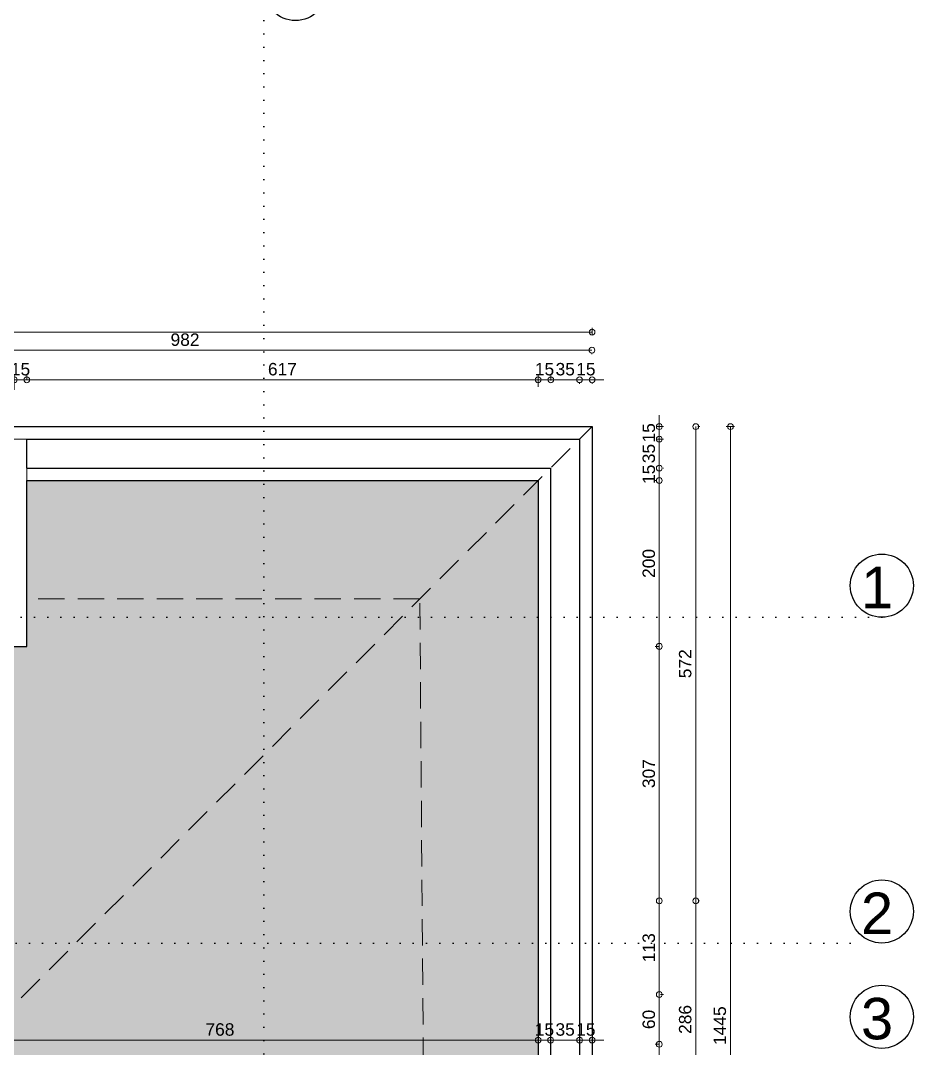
# Model space of a CAD drawing. Header units: millimetres. Extents: x 768 to 14077, y 324 to 18132.
# Drawn here: x 4127 to 5205, y 14670 to 15910 of the extents above; entities that cross this region are included whole.
import ezdxf

# ---------------------------------------------------------------- set-up
doc = ezdxf.new("R2010")
doc.units = ezdxf.units.MM
doc.linetypes.add('DOT2', pattern=[3.175, 0, -3.175])
doc.linetypes.add('HIDDEN', pattern=[9.525, 6.35, -3.175])
doc.layers.add('SEM_AKS', color=161, linetype='Continuous')
for name, color, linetype, lineweight in [('SEM_hidden', 8, 'HIDDEN', 13), ('SEM_IC OLCU', 140, 'Continuous', 13), ('SEM_TEFRIS', 225, 'Continuous', 9)]:
    doc.layers.add(name, color=color, linetype=linetype, lineweight=lineweight)
doc.styles.get("Standard").update_dxf_attribs({"font": 'arial.ttf'})
doc.dimstyles.new('1-50-2', dxfattribs={"dimtxt": 15, "dimasz": 7, "dimexe": 5, "dimexo": 5, "dimgap": 5, "dimtad": 1, "dimdec": 0, "dimtxsty": 'Standard', "dimblk": 'ORIGIN', "dimcen": 5, "dimdle": 7, "dimclrd": 256, "dimclre": 256, "dimclrt": 256, "dimadec": 0, "dimazin": 0, "dimtfac": 1, "dimtdec": 0, "dimtix": 1, "dimtmove": 0, "dimatfit": 3, "dimldrblk": 'ORIGIN', "dimfxl": 1, "dimlwd": -1, "dimlwe": -1, "dimarcsym": 0})

# ---------------------------------------------------------------- blocks, each defined once
blk = doc.blocks.new('_Origin')
at = {"color": 0, "linetype": 'ByBlock', "lineweight": -2}
blk.add_line((0, 0), (-1, 0), dxfattribs=at)
blk.add_circle((0, 0), 0.5, dxfattribs=at)
blk = doc.blocks.new('*D368')
at = {"layer": 'Defpoints', "color": 0, "transparency": 16777216}
for p in [(3983.8, 14697.4), (4751.8, 14680), (4751.8, 14680)]:
    blk.add_point(p, dxfattribs=at)
at = {"layer": 'SEM_IC OLCU', "transparency": 16777216}
for p, q in [((3983.8, 14692.4), (3983.8, 14675)), ((3990.8, 14680), (4744.8, 14680))]:
    blk.add_line(p, q, dxfattribs=at)
at = {"layer": 'SEM_IC OLCU', "transparency": 16777216, "xscale": 7, "yscale": 7, "zscale": 7, "rotation": 180}
blk.add_blockref('_Origin', (3983.8, 14680), dxfattribs=at)
at = {"layer": 'SEM_IC OLCU', "transparency": 16777216, "xscale": 7, "yscale": 7, "zscale": 7}
blk.add_blockref('_Origin', (4751.8, 14680), dxfattribs=at)
at = {"layer": 'SEM_IC OLCU', "transparency": 16777216, "insert": (4367.8, 14692.7), "char_height": 15, "attachment_point": 5}
blk.add_mtext('768', dxfattribs=at)
blk = doc.blocks.new('*D369')
at = {"layer": 'Defpoints', "color": 0, "transparency": 16777216}
for p in [(4751.8, 14680), (4766.8, 14680), (4766.8, 14680)]:
    blk.add_point(p, dxfattribs=at)
at = {"layer": 'SEM_IC OLCU', "transparency": 16777216}
for p, q in [((4744.8, 14680), (4737.8, 14680)), ((4751.8, 14680), (4766.8, 14680)), ((4773.8, 14680), (4780.8, 14680))]:
    blk.add_line(p, q, dxfattribs=at)
at = {"layer": 'SEM_IC OLCU', "transparency": 16777216, "xscale": 7, "yscale": 7, "zscale": 7}
blk.add_blockref('_Origin', (4751.8, 14680), dxfattribs=at)
at = {"layer": 'SEM_IC OLCU', "transparency": 16777216, "xscale": 7, "yscale": 7, "zscale": 7, "rotation": 180}
blk.add_blockref('_Origin', (4766.8, 14680), dxfattribs=at)
at = {"layer": 'SEM_IC OLCU', "transparency": 16777216, "insert": (4759.3, 14692.7), "char_height": 15, "attachment_point": 5}
blk.add_mtext('15', dxfattribs=at)
blk = doc.blocks.new('*D370')
at = {"layer": 'Defpoints', "color": 0, "transparency": 16777216}
for p in [(4766.8, 14680), (4801.8, 14680), (4801.8, 14680)]:
    blk.add_point(p, dxfattribs=at)
at = {"layer": 'SEM_IC OLCU', "transparency": 16777216}
blk.add_line((4773.8, 14680), (4794.8, 14680), dxfattribs=at)
at = {"layer": 'SEM_IC OLCU', "transparency": 16777216, "xscale": 7, "yscale": 7, "zscale": 7, "rotation": 180}
blk.add_blockref('_Origin', (4766.8, 14680), dxfattribs=at)
at = {"layer": 'SEM_IC OLCU', "transparency": 16777216, "xscale": 7, "yscale": 7, "zscale": 7}
blk.add_blockref('_Origin', (4801.8, 14680), dxfattribs=at)
at = {"layer": 'SEM_IC OLCU', "transparency": 16777216, "insert": (4784.3, 14692.7), "char_height": 15, "attachment_point": 5}
blk.add_mtext('35', dxfattribs=at)
blk = doc.blocks.new('*D371')
at = {"layer": 'Defpoints', "color": 0, "transparency": 16777216}
for p in [(4801.8, 14680), (4816.8, 14680), (4816.8, 14680)]:
    blk.add_point(p, dxfattribs=at)
at = {"layer": 'SEM_IC OLCU', "transparency": 16777216}
for p, q in [((4794.8, 14680), (4787.8, 14680)), ((4801.8, 14680), (4816.8, 14680)), ((4823.8, 14680), (4830.8, 14680))]:
    blk.add_line(p, q, dxfattribs=at)
at = {"layer": 'SEM_IC OLCU', "transparency": 16777216, "xscale": 7, "yscale": 7, "zscale": 7}
blk.add_blockref('_Origin', (4801.8, 14680), dxfattribs=at)
at = {"layer": 'SEM_IC OLCU', "transparency": 16777216, "xscale": 7, "yscale": 7, "zscale": 7, "rotation": 180}
blk.add_blockref('_Origin', (4816.8, 14680), dxfattribs=at)
at = {"layer": 'SEM_IC OLCU', "transparency": 16777216, "insert": (4809.3, 14692.7), "char_height": 15, "attachment_point": 5}
blk.add_mtext('15', dxfattribs=at)
blk = doc.blocks.new('*D411')
at = {"layer": 'Defpoints', "color": 0, "transparency": 16777216}
for p in [(4816.8, 15533.9), (1638.8, 15525.9), (4816.8, 15525.9)]:
    blk.add_point(p, dxfattribs=at)
at = {"layer": 'SEM_IC OLCU', "transparency": 16777216}
for p, q in [((1638.8, 15530.9), (1638.8, 15538.9)), ((1645.8, 15533.9), (4809.8, 15533.9)), ((4816.8, 15530.9), (4816.8, 15538.9))]:
    blk.add_line(p, q, dxfattribs=at)
at = {"layer": 'SEM_IC OLCU', "transparency": 16777216, "xscale": 7, "yscale": 7, "zscale": 7, "rotation": 180}
blk.add_blockref('_Origin', (1638.8, 15533.9), dxfattribs=at)
at = {"layer": 'SEM_IC OLCU', "transparency": 16777216, "xscale": 7, "yscale": 7, "zscale": 7}
blk.add_blockref('_Origin', (4816.8, 15533.9), dxfattribs=at)
at = {"layer": 'SEM_IC OLCU', "transparency": 16777216, "insert": (3227.8, 15546.5), "char_height": 15, "attachment_point": 5}
blk.add_mtext('3178', dxfattribs=at)
blk = doc.blocks.new('*D424')
at = {"layer": 'Defpoints', "color": 0, "transparency": 16777216}
for p in [(4134.7, 15476.4), (4134.7, 15471.4), (4119.7, 15459.1)]:
    blk.add_point(p, dxfattribs=at)
at = {"layer": 'SEM_IC OLCU', "transparency": 16777216}
for p, q in [((4112.7, 15476.4), (4105.7, 15476.4)), ((4119.7, 15464.1), (4119.7, 15481.4)), ((4119.7, 15476.4), (4134.7, 15476.4)), ((4134.7, 15476.4), (4134.7, 15481.4)), ((4141.7, 15476.4), (4148.7, 15476.4))]:
    blk.add_line(p, q, dxfattribs=at)
at = {"layer": 'SEM_IC OLCU', "transparency": 16777216, "xscale": 7, "yscale": 7, "zscale": 7}
blk.add_blockref('_Origin', (4119.7, 15476.4), dxfattribs=at)
at = {"layer": 'SEM_IC OLCU', "transparency": 16777216, "xscale": 7, "yscale": 7, "zscale": 7, "rotation": 180}
blk.add_blockref('_Origin', (4134.7, 15476.4), dxfattribs=at)
at = {"layer": 'SEM_IC OLCU', "transparency": 16777216, "insert": (4127.2, 15489.1), "char_height": 15, "attachment_point": 5}
blk.add_mtext('15', dxfattribs=at)
blk = doc.blocks.new('*D425')
at = {"layer": 'Defpoints', "color": 0, "transparency": 16777216}
for p in [(4751.7, 15476.4), (4134.7, 15471.4), (4751.7, 15462.7)]:
    blk.add_point(p, dxfattribs=at)
at = {"layer": 'SEM_IC OLCU', "transparency": 16777216}
for p, q in [((4134.7, 15476.4), (4134.7, 15481.4)), ((4141.7, 15476.4), (4744.7, 15476.4)), ((4751.7, 15467.7), (4751.7, 15481.4))]:
    blk.add_line(p, q, dxfattribs=at)
at = {"layer": 'SEM_IC OLCU', "transparency": 16777216, "xscale": 7, "yscale": 7, "zscale": 7, "rotation": 180}
blk.add_blockref('_Origin', (4134.7, 15476.4), dxfattribs=at)
at = {"layer": 'SEM_IC OLCU', "transparency": 16777216, "xscale": 7, "yscale": 7, "zscale": 7}
blk.add_blockref('_Origin', (4751.7, 15476.4), dxfattribs=at)
at = {"layer": 'SEM_IC OLCU', "transparency": 16777216, "insert": (4443.2, 15489.1), "char_height": 15, "attachment_point": 5}
blk.add_mtext('617', dxfattribs=at)
blk = doc.blocks.new('*D426')
at = {"layer": 'Defpoints', "color": 0, "transparency": 16777216}
for p in [(4767, 15476.4), (4751.7, 15462.7), (4767, 15470.4)]:
    blk.add_point(p, dxfattribs=at)
at = {"layer": 'SEM_IC OLCU', "transparency": 16777216}
for p, q in [((4744.7, 15476.4), (4737.7, 15476.4)), ((4751.7, 15467.7), (4751.7, 15481.4)), ((4751.7, 15476.4), (4767, 15476.4)), ((4767, 15475.4), (4767, 15481.4)), ((4774, 15476.4), (4781, 15476.4))]:
    blk.add_line(p, q, dxfattribs=at)
at = {"layer": 'SEM_IC OLCU', "transparency": 16777216, "xscale": 7, "yscale": 7, "zscale": 7}
blk.add_blockref('_Origin', (4751.7, 15476.4), dxfattribs=at)
at = {"layer": 'SEM_IC OLCU', "transparency": 16777216, "xscale": 7, "yscale": 7, "zscale": 7, "rotation": 180}
blk.add_blockref('_Origin', (4767, 15476.4), dxfattribs=at)
at = {"layer": 'SEM_IC OLCU', "transparency": 16777216, "insert": (4759.4, 15489.1), "char_height": 15, "attachment_point": 5}
blk.add_mtext('15', dxfattribs=at)
blk = doc.blocks.new('*D427')
at = {"layer": 'Defpoints', "color": 0, "transparency": 16777216}
for p in [(4801.7, 15478.6), (4801.7, 15476.4), (4767, 15470.4)]:
    blk.add_point(p, dxfattribs=at)
at = {"layer": 'SEM_IC OLCU', "transparency": 16777216}
for p, q in [((4767, 15475.4), (4767, 15481.4)), ((4774, 15476.4), (4794.7, 15476.4)), ((4801.7, 15473.6), (4801.7, 15471.4))]:
    blk.add_line(p, q, dxfattribs=at)
at = {"layer": 'SEM_IC OLCU', "transparency": 16777216, "xscale": 7, "yscale": 7, "zscale": 7, "rotation": 180}
blk.add_blockref('_Origin', (4767, 15476.4), dxfattribs=at)
at = {"layer": 'SEM_IC OLCU', "transparency": 16777216, "xscale": 7, "yscale": 7, "zscale": 7}
blk.add_blockref('_Origin', (4801.7, 15476.4), dxfattribs=at)
at = {"layer": 'SEM_IC OLCU', "transparency": 16777216, "insert": (4784.4, 15489.1), "char_height": 15, "attachment_point": 5}
blk.add_mtext('35', dxfattribs=at)
blk = doc.blocks.new('*D428')
at = {"layer": 'Defpoints', "color": 0, "transparency": 16777216}
for p in [(4801.7, 15478.6), (4816.8, 15477.3), (4816.8, 15476.4)]:
    blk.add_point(p, dxfattribs=at)
at = {"layer": 'SEM_IC OLCU', "transparency": 16777216}
for p, q in [((4794.7, 15476.4), (4787.7, 15476.4)), ((4801.7, 15476.4), (4816.8, 15476.4)), ((4801.7, 15473.6), (4801.7, 15471.4)), ((4816.8, 15472.3), (4816.8, 15471.4)), ((4823.8, 15476.4), (4830.8, 15476.4))]:
    blk.add_line(p, q, dxfattribs=at)
at = {"layer": 'SEM_IC OLCU', "transparency": 16777216, "xscale": 7, "yscale": 7, "zscale": 7}
blk.add_blockref('_Origin', (4801.7, 15476.4), dxfattribs=at)
at = {"layer": 'SEM_IC OLCU', "transparency": 16777216, "xscale": 7, "yscale": 7, "zscale": 7, "rotation": 180}
blk.add_blockref('_Origin', (4816.8, 15476.4), dxfattribs=at)
at = {"layer": 'SEM_IC OLCU', "transparency": 16777216, "insert": (4809.3, 15489.1), "char_height": 15, "attachment_point": 5}
blk.add_mtext('15', dxfattribs=at)
blk = doc.blocks.new('*D431')
at = {"layer": 'Defpoints', "color": 0, "transparency": 16777216}
for p in [(3834.7, 15512.3), (4816.7, 15513.9), (4816.7, 15512.1)]:
    blk.add_point(p, dxfattribs=at)
at = {"layer": 'SEM_IC OLCU', "transparency": 16777216}
for p, q in [((3841.7, 15512.1), (4809.7, 15512.1)), ((4816.7, 15508.9), (4816.7, 15507.1)), ((3834.7, 15507.3), (3834.7, 15507.1))]:
    blk.add_line(p, q, dxfattribs=at)
at = {"layer": 'SEM_IC OLCU', "transparency": 16777216, "xscale": 7, "yscale": 7, "zscale": 7, "rotation": 180}
blk.add_blockref('_Origin', (3834.7, 15512.1), dxfattribs=at)
at = {"layer": 'SEM_IC OLCU', "transparency": 16777216, "xscale": 7, "yscale": 7, "zscale": 7}
blk.add_blockref('_Origin', (4816.7, 15512.1), dxfattribs=at)
at = {"layer": 'SEM_IC OLCU', "transparency": 16777216, "insert": (4325.7, 15524.7), "char_height": 15, "attachment_point": 5}
blk.add_mtext('982', dxfattribs=at)
blk = doc.blocks.new('*D434')
at = {"layer": 'Defpoints', "color": 0, "transparency": 16777216}
for p in [(4889.1, 15419.9), (4889.1, 15404.9), (4897.9, 15404.9)]:
    blk.add_point(p, dxfattribs=at)
at = {"layer": 'SEM_IC OLCU', "transparency": 16777216}
for p, q in [((4897.9, 15426.9), (4897.9, 15433.9)), ((4894.1, 15419.9), (4902.9, 15419.9)), ((4897.9, 15419.9), (4897.9, 15404.9)), ((4894.1, 15404.9), (4902.9, 15404.9)), ((4897.9, 15397.9), (4897.9, 15390.9))]:
    blk.add_line(p, q, dxfattribs=at)
at = {"layer": 'SEM_IC OLCU', "transparency": 16777216, "xscale": 7, "yscale": 7, "zscale": 7}
for p, rotation in [((4897.9, 15419.9), 270), ((4897.9, 15404.9), 90)]:
    blk.add_blockref('_Origin', p, dxfattribs=dict(at, rotation=rotation))
at = {"layer": 'SEM_IC OLCU', "transparency": 16777216, "insert": (4885.3, 15412.4), "char_height": 15, "attachment_point": 5, "rotation": 90}
blk.add_mtext('15', dxfattribs=at)
blk = doc.blocks.new('*D435')
at = {"layer": 'Defpoints', "color": 0, "transparency": 16777216}
for p in [(4889.1, 15404.9), (4897.6, 15369.9), (4897.9, 15369.9)]:
    blk.add_point(p, dxfattribs=at)
at = {"layer": 'SEM_IC OLCU', "transparency": 16777216}
for p, q in [((4894.1, 15404.9), (4902.9, 15404.9)), ((4897.9, 15397.9), (4897.9, 15376.9)), ((4902.6, 15369.9), (4902.9, 15369.9))]:
    blk.add_line(p, q, dxfattribs=at)
at = {"layer": 'SEM_IC OLCU', "transparency": 16777216, "xscale": 7, "yscale": 7, "zscale": 7}
for p, rotation in [((4897.9, 15404.9), 90), ((4897.9, 15369.9), 270)]:
    blk.add_blockref('_Origin', p, dxfattribs=dict(at, rotation=rotation))
at = {"layer": 'SEM_IC OLCU', "transparency": 16777216, "insert": (4885.3, 15387.4), "char_height": 15, "attachment_point": 5, "rotation": 90}
blk.add_mtext('35', dxfattribs=at)
blk = doc.blocks.new('*D436')
at = {"layer": 'Defpoints', "color": 0, "transparency": 16777216}
for p in [(4897.6, 15369.9), (4897.9, 15354.9), (4899.5, 15354.9)]:
    blk.add_point(p, dxfattribs=at)
at = {"layer": 'SEM_IC OLCU', "transparency": 16777216}
for p, q in [((4897.9, 15376.9), (4897.9, 15383.9)), ((4897.9, 15369.9), (4897.9, 15354.9)), ((4902.6, 15369.9), (4902.9, 15369.9)), ((4894.5, 15354.9), (4892.9, 15354.9)), ((4897.9, 15347.9), (4897.9, 15340.9))]:
    blk.add_line(p, q, dxfattribs=at)
at = {"layer": 'SEM_IC OLCU', "transparency": 16777216, "xscale": 7, "yscale": 7, "zscale": 7}
for p, rotation in [((4897.9, 15369.9), 270), ((4897.9, 15354.9), 90)]:
    blk.add_blockref('_Origin', p, dxfattribs=dict(at, rotation=rotation))
at = {"layer": 'SEM_IC OLCU', "transparency": 16777216, "insert": (4885.3, 15362.4), "char_height": 15, "attachment_point": 5, "rotation": 90}
blk.add_mtext('15', dxfattribs=at)
blk = doc.blocks.new('*D437')
at = {"layer": 'Defpoints', "color": 0, "transparency": 16777216}
for p in [(4899.5, 15354.9), (4897.9, 15154.9), (4902.9, 15154.9)]:
    blk.add_point(p, dxfattribs=at)
at = {"layer": 'SEM_IC OLCU', "transparency": 16777216}
for p, q in [((4894.5, 15354.9), (4892.9, 15354.9)), ((4897.9, 15347.9), (4897.9, 15161.9)), ((4897.9, 15154.9), (4892.9, 15154.9))]:
    blk.add_line(p, q, dxfattribs=at)
at = {"layer": 'SEM_IC OLCU', "transparency": 16777216, "xscale": 7, "yscale": 7, "zscale": 7}
for p, rotation in [((4897.9, 15354.9), 90), ((4897.9, 15154.9), 270)]:
    blk.add_blockref('_Origin', p, dxfattribs=dict(at, rotation=rotation))
at = {"layer": 'SEM_IC OLCU', "transparency": 16777216, "insert": (4885.3, 15254.9), "char_height": 15, "attachment_point": 5, "rotation": 90}
blk.add_mtext('200', dxfattribs=at)
blk = doc.blocks.new('*D438')
at = {"layer": 'Defpoints', "color": 0, "transparency": 16777216}
for p in [(4902.9, 15154.9), (4897.9, 14847.9), (4897.9, 14847.9)]:
    blk.add_point(p, dxfattribs=at)
at = {"layer": 'SEM_IC OLCU', "transparency": 16777216}
for p, q in [((4897.9, 15154.9), (4892.9, 15154.9)), ((4897.9, 15147.9), (4897.9, 14854.9))]:
    blk.add_line(p, q, dxfattribs=at)
at = {"layer": 'SEM_IC OLCU', "transparency": 16777216, "xscale": 7, "yscale": 7, "zscale": 7}
for p, rotation in [((4897.9, 15154.9), 90), ((4897.9, 14847.9), 270)]:
    blk.add_blockref('_Origin', p, dxfattribs=dict(at, rotation=rotation))
at = {"layer": 'SEM_IC OLCU', "transparency": 16777216, "insert": (4885.3, 15001.4), "char_height": 15, "attachment_point": 5, "rotation": 90}
blk.add_mtext('307', dxfattribs=at)
blk = doc.blocks.new('*D439')
at = {"layer": 'Defpoints', "color": 0, "transparency": 16777216}
for p in [(4897.9, 14847.9), (4894.2, 14734.9), (4897.9, 14734.9)]:
    blk.add_point(p, dxfattribs=at)
at = {"layer": 'SEM_IC OLCU', "transparency": 16777216}
for p, q in [((4897.9, 14840.9), (4897.9, 14741.9)), ((4899.2, 14734.9), (4902.9, 14734.9))]:
    blk.add_line(p, q, dxfattribs=at)
at = {"layer": 'SEM_IC OLCU', "transparency": 16777216, "xscale": 7, "yscale": 7, "zscale": 7}
for p, rotation in [((4897.9, 14847.9), 90), ((4897.9, 14734.9), 270)]:
    blk.add_blockref('_Origin', p, dxfattribs=dict(at, rotation=rotation))
at = {"layer": 'SEM_IC OLCU', "transparency": 16777216, "insert": (4885.3, 14791.4), "char_height": 15, "attachment_point": 5, "rotation": 90}
blk.add_mtext('113', dxfattribs=at)
blk = doc.blocks.new('*D440')
at = {"layer": 'Defpoints', "color": 0, "transparency": 16777216}
for p in [(4894.2, 14734.9), (4897.9, 14674.9), (4902.4, 14674.9)]:
    blk.add_point(p, dxfattribs=at)
at = {"layer": 'SEM_IC OLCU', "transparency": 16777216}
for p, q in [((4897.9, 14727.9), (4897.9, 14681.9)), ((4899.2, 14734.9), (4902.9, 14734.9)), ((4897.4, 14674.9), (4892.9, 14674.9))]:
    blk.add_line(p, q, dxfattribs=at)
at = {"layer": 'SEM_IC OLCU', "transparency": 16777216, "xscale": 7, "yscale": 7, "zscale": 7}
for p, rotation in [((4897.9, 14734.9), 90), ((4897.9, 14674.9), 270)]:
    blk.add_blockref('_Origin', p, dxfattribs=dict(at, rotation=rotation))
at = {"layer": 'SEM_IC OLCU', "transparency": 16777216, "insert": (4885.3, 14704.9), "char_height": 15, "attachment_point": 5, "rotation": 90}
blk.add_mtext('60', dxfattribs=at)
blk = doc.blocks.new('*D441')
at = {"layer": 'Defpoints', "color": 0, "transparency": 16777216}
for p in [(4902.4, 14674.9), (4894.2, 14561.9), (4897.9, 14561.9)]:
    blk.add_point(p, dxfattribs=at)
at = {"layer": 'SEM_IC OLCU', "transparency": 16777216}
for p, q in [((4897.4, 14674.9), (4892.9, 14674.9)), ((4897.9, 14667.9), (4897.9, 14568.9)), ((4899.2, 14561.9), (4902.9, 14561.9))]:
    blk.add_line(p, q, dxfattribs=at)
at = {"layer": 'SEM_IC OLCU', "transparency": 16777216, "xscale": 7, "yscale": 7, "zscale": 7}
for p, rotation in [((4897.9, 14674.9), 90), ((4897.9, 14561.9), 270)]:
    blk.add_blockref('_Origin', p, dxfattribs=dict(at, rotation=rotation))
at = {"layer": 'SEM_IC OLCU', "transparency": 16777216, "insert": (4885.3, 14618.4), "char_height": 15, "attachment_point": 5, "rotation": 90}
blk.add_mtext('113', dxfattribs=at)
blk = doc.blocks.new('*D448')
at = {"layer": 'Defpoints', "color": 0, "transparency": 16777216}
for p in [(4941.3, 14847.9), (4941.9, 14847.9), (4929.4, 14561.9)]:
    blk.add_point(p, dxfattribs=at)
at = {"layer": 'SEM_IC OLCU', "transparency": 16777216}
for p, q in [((4941.9, 14568.9), (4941.9, 14840.9)), ((4946.3, 14847.9), (4946.9, 14847.9)), ((4934.4, 14561.9), (4946.9, 14561.9))]:
    blk.add_line(p, q, dxfattribs=at)
at = {"layer": 'SEM_IC OLCU', "transparency": 16777216, "xscale": 7, "yscale": 7, "zscale": 7}
for p, rotation in [((4941.9, 14847.9), 90), ((4941.9, 14561.9), 270)]:
    blk.add_blockref('_Origin', p, dxfattribs=dict(at, rotation=rotation))
at = {"layer": 'SEM_IC OLCU', "transparency": 16777216, "insert": (4929.2, 14704.9), "char_height": 15, "attachment_point": 5, "rotation": 90}
blk.add_mtext('286', dxfattribs=at)
blk = doc.blocks.new('*D449')
at = {"layer": 'Defpoints', "color": 0, "transparency": 16777216}
for p in [(4939.2, 15419.9), (4941.9, 15419.9), (4941.3, 14847.9)]:
    blk.add_point(p, dxfattribs=at)
at = {"layer": 'SEM_IC OLCU', "transparency": 16777216}
for p, q in [((4941.9, 14854.9), (4941.9, 15412.9)), ((4944.2, 15419.9), (4946.9, 15419.9)), ((4946.3, 14847.9), (4946.9, 14847.9))]:
    blk.add_line(p, q, dxfattribs=at)
at = {"layer": 'SEM_IC OLCU', "transparency": 16777216, "xscale": 7, "yscale": 7, "zscale": 7}
for p, rotation in [((4941.9, 15419.9), 90), ((4941.9, 14847.9), 270)]:
    blk.add_blockref('_Origin', p, dxfattribs=dict(at, rotation=rotation))
at = {"layer": 'SEM_IC OLCU', "transparency": 16777216, "insert": (4929.2, 15133.9), "char_height": 15, "attachment_point": 5, "rotation": 90}
blk.add_mtext('572', dxfattribs=at)
blk = doc.blocks.new('*D450')
at = {"layer": 'Defpoints', "color": 0, "transparency": 16777216}
for p in [(4991.6, 15419.9), (4983.7, 13974.9), (4991.6, 13974.9)]:
    blk.add_point(p, dxfattribs=at)
at = {"layer": 'SEM_IC OLCU', "transparency": 16777216}
for p, q in [((4986.6, 15419.9), (4978.7, 15419.9)), ((4983.7, 15412.9), (4983.7, 13981.9)), ((4986.6, 13974.9), (4978.7, 13974.9))]:
    blk.add_line(p, q, dxfattribs=at)
at = {"layer": 'SEM_IC OLCU', "transparency": 16777216, "xscale": 7, "yscale": 7, "zscale": 7}
for p, rotation in [((4983.7, 15419.9), 90), ((4983.7, 13974.9), 270)]:
    blk.add_blockref('_Origin', p, dxfattribs=dict(at, rotation=rotation))
at = {"layer": 'SEM_IC OLCU', "transparency": 16777216, "insert": (4971, 14697.4), "char_height": 15, "attachment_point": 5, "rotation": 90}
blk.add_mtext('1445', dxfattribs=at)
blk = doc.blocks.new('*D451')
at = {"layer": 'Defpoints', "color": 0, "transparency": 16777216}
for p in [(4975.8, 15419.9), (4975.8, 13974.9), (4983.7, 13974.9)]:
    blk.add_point(p, dxfattribs=at)
at = {"layer": 'SEM_IC OLCU', "transparency": 16777216}
for p, q in [((4980.8, 15419.9), (4988.7, 15419.9)), ((4983.7, 15412.9), (4983.7, 13981.9)), ((4980.8, 13974.9), (4988.7, 13974.9))]:
    blk.add_line(p, q, dxfattribs=at)
at = {"layer": 'SEM_IC OLCU', "transparency": 16777216, "xscale": 7, "yscale": 7, "zscale": 7}
for p, rotation in [((4983.7, 15419.9), 90), ((4983.7, 13974.9), 270)]:
    blk.add_blockref('_Origin', p, dxfattribs=dict(at, rotation=rotation))
at = {"layer": 'SEM_IC OLCU', "transparency": 16777216, "insert": (4971, 14697.4), "char_height": 15, "attachment_point": 5, "rotation": 90}
blk.add_mtext('1445', dxfattribs=at)

msp = doc.modelspace()

# ---------------------------------------------------------------- hatches: boundary and pattern name
at = {"layer": 'SEM_TEFRIS'}
h = msp.add_hatch(dxfattribs=at)
h.set_pattern_fill('AR-RSHKE', color=256, scale=0.1)
h.set_pattern_definition([(0, (6.533, 855.255), (64.77, 30.48), [15.24, -12.7, 17.78, -7.62, 22.86, -10.16]), (0, (21.773, 856.525), (64.77, 30.48), [12.7, -48.26, 10.16, -15.24]), (0, (52.253, 853.35), (64.77, 30.48), [7.62, -78.74]), (90, (6.533, 855.255), (-21.59, 30.48), [29.21, -92.71]), (90, (21.773, 855.255), (-21.59, 30.48), [28.575, -93.345]), (90, (34.473, 855.255), (-21.59, 30.48), [26.67, -95.25]), (90, (52.253, 853.35), (-21.59, 30.48), [29.21, -92.71]), (90, (59.873, 853.35), (-21.59, 30.48), [29.21, -92.71]), (90, (82.733, 855.255), (-21.59, 30.48), [27.94, -93.98])])
h.paths.add_polyline_path([(4751.8, 15354.9), (4134.8, 15354.9), (4134.8, 15154.9), (3914.8, 15154.9), (3914.8, 15199.9), (3634.8, 15199.9), (3634.8, 15354.9), (2710.8, 15354.9), (2710.8, 15169.9), (2490.8, 15169.9), (2490.8, 15204.9), (2210.8, 15204.9), (2210.8, 15354.9), (1703.8, 15354.9), (2361.3, 14697.4), (2753.8, 14697.4), (2753.8, 14734.9), (2813.8, 14734.9), (2813.8, 14697.4), (3118.8, 14697.4), (3118.8, 14847.9), (3834.8, 14847.9), (3834.8, 14697.4), (3923.8, 14697.4), (3923.8, 14734.9), (3983.8, 14734.9), (3983.8, 14697.4), (4094.3, 14697.4)])
h.paths.add_polyline_path([(4751.8, 15354.9), (4094.3, 14697.4), (4751.8, 14039.9)])
h.paths.add_polyline_path([(4094.3, 14697.4), (3983.8, 14697.4), (3983.8, 14674.9), (3923.8, 14674.9), (3923.8, 14697.4), (3834.8, 14697.4), (3834.8, 14561.9), (3118.8, 14561.9), (3118.8, 14697.4), (2813.8, 14697.4), (2813.8, 14674.9), (2753.8, 14674.9), (2753.8, 14697.4), (2361.3, 14697.4), (1703.8, 14039.9), (2210.8, 14039.9), (2210.8, 14189.9), (2490.8, 14189.9), (2490.8, 14239.9), (2710.8, 14239.9), (2710.8, 14039.9), (3634.8, 14039.9), (3634.8, 14189.9), (3914.8, 14189.9), (3914.8, 14239.9), (4134.8, 14239.9), (4134.8, 14039.9), (4751.8, 14039.9)])
h.paths.add_polyline_path([(2361.3, 14697.4), (1703.8, 15354.9), (1703.8, 14039.9)])
h = msp.add_hatch(dxfattribs=at)
h.set_pattern_fill('AR-RSHKE', color=256, scale=0.1, angle=90)
h.set_pattern_definition([(90, (6.533, 855.255), (-30.48, 64.77), [15.24, -12.7, 17.78, -7.62, 22.86, -10.16]), (90, (5.263, 870.495), (-30.48, 64.77), [12.7, -48.26, 10.16, -15.24]), (90, (8.438, 900.975), (-30.48, 64.77), [7.62, -78.74]), (180, (6.533, 855.255), (-30.48, -21.59), [29.21, -92.71]), (180, (6.533, 870.495), (-30.48, -21.59), [28.575, -93.345]), (180, (6.533, 883.195), (-30.48, -21.59), [26.67, -95.25]), (180, (8.438, 900.975), (-30.48, -21.59), [29.21, -92.71]), (180, (8.438, 908.595), (-30.48, -21.59), [29.21, -92.71]), (180, (6.533, 931.455), (-30.48, -21.59), [27.94, -93.98])])
h.paths.add_polyline_path([(1838.8, 14461.9), (1838.8, 14569.9), (1838.8, 14581.9), (1703.8, 14581.9), (1703.8, 14461.9)])
h.paths.add_polyline_path([(1994.8, 14039.9), (2114.8, 14039.9), (2114.8, 14174.9), (1994.8, 14174.9)])
h.paths.add_polyline_path([(1838.8, 14827.9), (1838.8, 14947.9), (1703.8, 14947.9), (1703.8, 14827.9)])
h.paths.add_polyline_path([(2925.8, 14174.9), (2805.8, 14174.9), (2805.8, 14039.9), (2925.8, 14039.9)])
h.paths.add_polyline_path([(3318.8, 14174.9), (3198.8, 14174.9), (3198.8, 14039.9), (3318.8, 14039.9)])
h.paths.add_polyline_path([(4442.8, 14039.9), (4442.8, 14174.9), (4322.8, 14174.9), (4322.8, 14039.9)])
h.paths.add_polyline_path([(4751.8, 14461.9), (4751.8, 14581.9), (4616.8, 14581.9), (4616.8, 14461.9)])
h.paths.add_polyline_path([(4616.8, 14827.9), (4751.8, 14827.9), (4751.8, 14947.9), (4616.8, 14947.9)])
h.paths.add_polyline_path([(4442.8, 15219.9), (4442.8, 15354.9), (4322.8, 15354.9), (4322.8, 15219.9)])
h.paths.add_polyline_path([(3318.8, 15219.9), (3318.8, 15354.9), (3198.8, 15354.9), (3198.8, 15219.9)])
h.paths.add_polyline_path([(2805.8, 15219.9), (2925.8, 15219.9), (2925.8, 15354.9), (2805.8, 15354.9)])
h.paths.add_polyline_path([(1994.8, 15219.9), (2114.8, 15219.9), (2114.8, 15354.9), (1994.8, 15354.9)])

# ---------------------------------------------------------------- linework, layer by layer
msp.add_lwpolyline([(1638.8, 15419.9), (4816.8, 15419.9), (4816.8, 13974.9), (1638.8, 13974.9)], close=True)
for points in [[(4134.8, 15404.9), (4801.8, 15404.9), (4801.8, 13989.9), (4134.8, 13989.9)], [(4134.8, 15369.9), (4134.8, 15404.9)], [(4134.8, 15369.9), (4766.8, 15369.9), (4766.8, 14024.9), (4134.8, 14024.9)], [(3634.8, 15354.9), (3634.8, 15199.9), (3914.8, 15199.9), (3914.8, 15154.9), (4134.8, 15154.9), (4134.8, 15354.9)], [(4134.8, 15354.9), (4751.8, 15354.9), (4751.8, 14039.9), (4134.8, 14039.9)]]:
    msp.add_lwpolyline(points)
at = {"layer": 'SEM_AKS', "linetype": 'DOT2', "ltscale": 5}
for p, q in [((4420.8, 15909.6), (4420.8, 13514.8)), ((5166.4, 15189.9), (884.1, 15189.9)), ((5128.3, 14796.9), (846, 14796.9))]:
    msp.add_line(p, q, dxfattribs=at)
at = {"layer": 'SEM_AKS', "ltscale": 5}
for centre in [(4458.9, 15947.8), (5166.4, 15228.1), (5166.4, 14835.1), (5166.4, 14708.1)]:
    msp.add_circle(centre, 38.1, dxfattribs=at)
at = {"layer": 'SEM_hidden', "ltscale": 5}
msp.add_line((4094.3, 14697.4), (4816.8, 15419.9), dxfattribs=at)
at = {"layer": 'SEM_hidden', "color": 2, "ltscale": 5}
msp.add_lwpolyline([(2225.8, 13989.9), (2710.8, 13989.9), (2710.8, 14039.9), (2710.8, 14174.9), (3634.8, 14174.9), (3634.8, 13989.9), (4134.8, 13989.9), (4134.8, 14039.9), (4134.8, 14174.9), (4616.7, 14175), (4609, 15212.1), (4134.8, 15212.1), (4134.8, 15404.9), (3649.8, 15404.9), (3634.8, 15404.9), (3634.8, 15354.9), (3634.8, 15219.9), (2710.8, 15219.9), (2710.8, 15404.9), (2210.8, 15404.9)], dxfattribs=at)

# ---------------------------------------------------------------- texts
at = {"layer": 'SEM_AKS', "linetype": 'DOT2', "ltscale": 5}
for s, p in [('1', (5141.2, 15200.9)), ('2', (5141.2, 14807.9)), ('3', (5141.2, 14680.9))]:
    msp.add_text(s, height=50, dxfattribs=at).set_placement(p)

# ---------------------------------------------------------------- dimensions: what is measured, and where the dimension line sits
at = {"layer": 'SEM_IC OLCU'}
dim = msp.add_linear_dim(base=(4816.8, 15533.9), p1=(1638.8, 15525.9), p2=(4816.8, 15525.9), dimstyle='1-50-2', dxfattribs=at)
dim.commit()
dim.dimension.update_dxf_attribs({"geometry": '*D411', "text_midpoint": (3227.8, 15546.5)})
for base, p1, p2, picture, middle in [((4816.7, 15512.1), (3834.7, 15512.3), (4816.7, 15513.9), '*D431', (4325.7, 15524.7)), ((4134.7, 15476.4), (4119.7, 15459.1), (4134.7, 15471.4), '*D424', (4127.2, 15489.1)), ((4751.7, 15476.4), (4134.7, 15471.4), (4751.7, 15462.7), '*D425', (4443.2, 15489.1)), ((4767, 15476.4), (4751.7, 15462.7), (4767, 15470.4), '*D426', (4759.4, 15489.1)), ((4801.7, 15476.4), (4767, 15470.4), (4801.7, 15478.6), '*D427', (4784.4, 15489.1)), ((4816.8, 15476.4), (4801.7, 15478.6), (4816.8, 15477.3), '*D428', (4809.3, 15489.1)), ((4751.8, 14680), (3983.8, 14697.4), (4751.8, 14680), '*D368', (4367.8, 14692.7)), ((4766.8, 14680), (4751.8, 14680), (4766.8, 14680), '*D369', (4759.3, 14692.7)), ((4801.8, 14680), (4766.8, 14680), (4801.8, 14680), '*D370', (4784.3, 14692.7)), ((4816.8, 14680), (4801.8, 14680), (4816.8, 14680), '*D371', (4809.3, 14692.7))]:
    dim = msp.add_linear_dim(base=base, p1=p1, p2=p2, dimstyle='1-50-2', override={"dimtmove": 1}, dxfattribs=at)
    dim.commit()
    dim.dimension.update_dxf_attribs({"geometry": picture, "text_midpoint": middle})
for base, p1, p2, picture, middle in [((4897.9, 15404.9), (4889.1, 15419.9), (4889.1, 15404.9), '*D434', (4885.3, 15412.4)), ((4983.7, 13974.9), (4991.6, 15419.9), (4991.6, 13974.9), '*D450', (4971, 14697.4)), ((4983.7, 13974.9), (4975.8, 15419.9), (4975.8, 13974.9), '*D451', (4971, 14697.4))]:
    dim = msp.add_linear_dim(base=base, p1=p1, p2=p2, angle=90, dimstyle='1-50-2', dxfattribs=at)
    dim.commit()
    dim.dimension.update_dxf_attribs({"geometry": picture, "text_midpoint": middle})
for base, p1, p2, picture, middle in [((4941.9, 15419.9), (4941.3, 14847.9), (4939.2, 15419.9), '*D449', (4929.2, 15133.9)), ((4897.9, 15369.9), (4889.1, 15404.9), (4897.6, 15369.9), '*D435', (4885.3, 15387.4)), ((4897.9, 15354.9), (4897.6, 15369.9), (4899.5, 15354.9), '*D436', (4885.3, 15362.4)), ((4897.9, 15154.9), (4899.5, 15354.9), (4902.9, 15154.9), '*D437', (4885.3, 15254.9)), ((4897.9, 14847.9), (4902.9, 15154.9), (4897.9, 14847.9), '*D438', (4885.3, 15001.4)), ((4897.9, 14734.9), (4897.9, 14847.9), (4894.2, 14734.9), '*D439', (4885.3, 14791.4)), ((4941.9, 14847.9), (4929.4, 14561.9), (4941.3, 14847.9), '*D448', (4929.2, 14704.9)), ((4897.9, 14674.9), (4894.2, 14734.9), (4902.4, 14674.9), '*D440', (4885.3, 14704.9)), ((4897.9, 14561.9), (4902.4, 14674.9), (4894.2, 14561.9), '*D441', (4885.3, 14618.4))]:
    dim = msp.add_linear_dim(base=base, p1=p1, p2=p2, angle=90, dimstyle='1-50-2', override={"dimtmove": 1}, dxfattribs=at)
    dim.commit()
    dim.dimension.update_dxf_attribs({"geometry": picture, "text_midpoint": middle})

doc.saveas('drawing.dxf')
